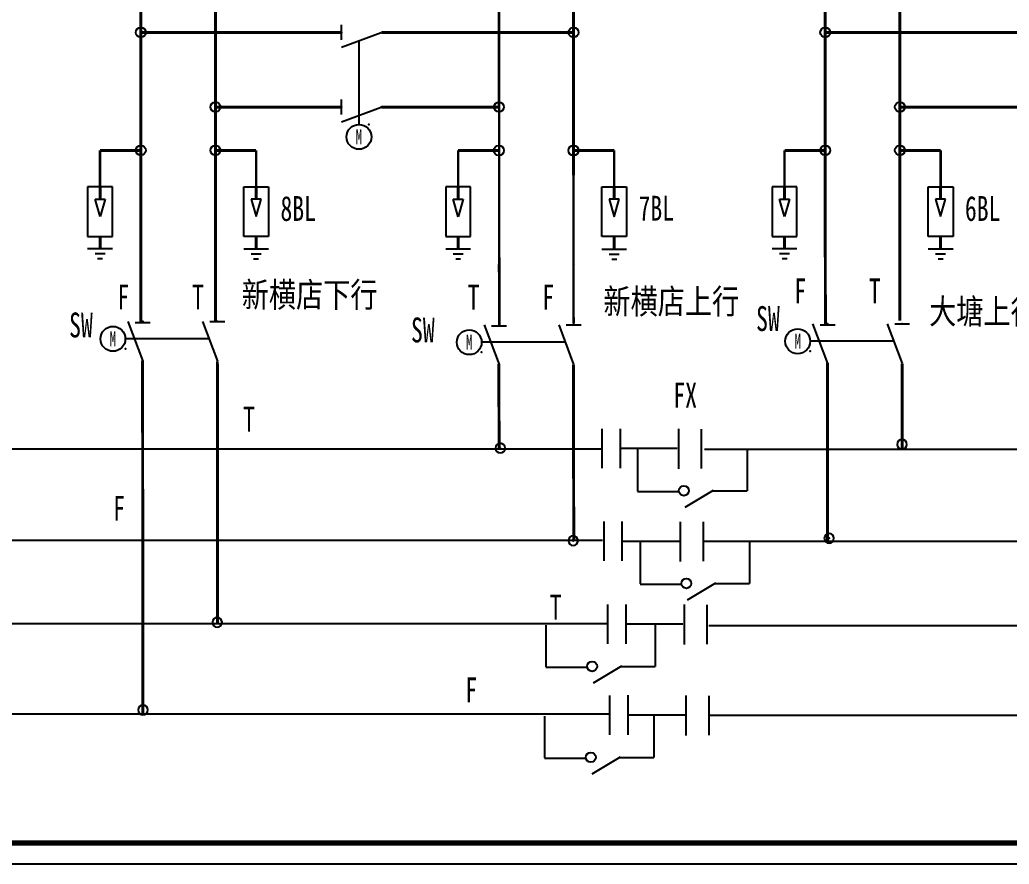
# Model space of a CAD drawing. Header units: millimetres. Extents: x 10667 to 23854, y -3427 to -2899.
# Drawn here: x 11635.8 to 11834.8, y -3426.8 to -3257.1 of the extents above; entities that cross this region are included whole.
import ezdxf
from ezdxf.enums import TextEntityAlignment as Align

# ---------------------------------------------------------------- set-up
doc = ezdxf.new("R2010")
doc.units = ezdxf.units.MM
doc.header["$LTSCALE"] = 10
doc.linetypes.add('DASHED', pattern=[11, 5, 0.5, 5, 0.5])
for name, color, linetype in [('3', 3, 'Continuous'), ('4', 1, 'Continuous'), ('BLOCK', 3, 'Continuous'), ('BOX', 7, 'Continuous'), ('PLINE', 1, 'Continuous'), ('设    备', 3, 'Continuous'), ('设备编号', 2, 'Continuous')]:
    doc.layers.add(name, color=color, linetype=linetype)
doc.styles.add('HZ', font='SimSun.ttf', dxfattribs={"width": 0.7})
doc.styles.add('ROMNAS', font='NSimSun.ttf', dxfattribs={"width": 0.7})

# ---------------------------------------------------------------- blocks, each defined once
blk = doc.blocks.new('$BLQ')
at = {"color": 3}
for p, q in [((-2.5, -10.01), (-2.5, -0.01)), ((-2.5, -0.01), (2.5, -0.01)), ((2.5, -0.01), (2.5, -10.01)), ((2.5, -10.01), (-2.5, -10.01)), ((-2.5, -12.51), (2.5, -12.51)), ((-1, -13.51), (1, -13.51)), ((-0.5, -14.51), (0.5, -14.51))]:
    blk.add_line(p, q, dxfattribs=at)
at = {"layer": 'BLOCK', "color": 3}
for p, q in [((1, -2.51), (-1, -2.51)), ((-1, -2.51), (0, -6.01)), ((0, -6.01), (1, -2.51))]:
    blk.add_line(p, q, dxfattribs=at)
at = {"layer": 'PLINE', "color": 3, "const_width": 0.6}
for points in [[(0, -2.51), (0, -0.01)], [(0, -10.01), (0, -12.51)]]:
    blk.add_lwpolyline(points, dxfattribs=at)
blk = doc.blocks.new('$$POINT', base_point=(176.43, 371.44))
blk.add_point((176.43, 371.44))
blk = doc.blocks.new('$$DD', base_point=(181.79, 368.35))
at = {"layer": 'BLOCK', "color": 2}
blk.add_circle((181.79, 368.35), 0.971, dxfattribs=at)
at = {"xscale": 1.428571, "yscale": 1.428571, "zscale": 1.428571}
for rotation in [270, 180, 90]:
    blk.add_blockref('$$POINT', (181.79, 368.35), dxfattribs=dict(at, rotation=rotation))
blk.add_blockref('$$POINT', (181.79, 368.35), dxfattribs=at)

msp = doc.modelspace()

# ---------------------------------------------------------------- linework, layer by layer
at = {"color": 1, "const_width": 0.5}
for points in [[(11732.17, -3251.9), (11732.25, -3318.7)], [(11651.97, -3283.32), (11651.97, -3286.73)], [(11683.35, -3283.32), (11683.35, -3286.73)], [(11723.97, -3283.34), (11723.97, -3290.65)], [(11755.35, -3283.34), (11755.35, -3290.66)], [(11789.59, -3283.32), (11789.59, -3286.73)], [(11820.97, -3283.32), (11820.97, -3286.73)], [(11651.97, -3286.73), (11651.97, -3290.63)], [(11683.35, -3286.73), (11683.35, -3290.63)], [(11747.16, -3288.33), (11747.18, -3318.13)], [(11789.59, -3286.73), (11789.59, -3290.63)], [(11820.97, -3286.73), (11820.97, -3290.63)], [(11732.18, -3306.2), (11732.16, -3307.84)], [(11747.18, -3306.2), (11747.16, -3307.84)]]:
    msp.add_lwpolyline(points, dxfattribs=at)
at = {"layer": '4', "color": 3}
for p, q in [((11752.88, -3339.31), (11752.88, -3347.23)), ((11756.54, -3339.28), (11756.54, -3347.2)), ((11768.25, -3339.33), (11768.25, -3347.34)), ((11772.86, -3339.36), (11772.86, -3347.27)), ((11756.54, -3343.22), (11768.01, -3343.22)), ((11760.06, -3343.43), (11760.06, -3351.84)), ((11782.06, -3343.43), (11782.06, -3351.78)), ((11760.06, -3351.92), (11768.35, -3351.92)), ((11775.24, -3351.72), (11769.55, -3355.13)), ((11775.21, -3351.79), (11782.05, -3351.79)), ((11753.25, -3357.95), (11753.25, -3365.87)), ((11756.91, -3357.92), (11756.91, -3365.84)), ((11768.63, -3357.97), (11768.63, -3365.98)), ((11773.23, -3358), (11773.23, -3365.92)), ((11756.91, -3361.86), (11768.39, -3361.86)), ((11760.55, -3362.08), (11760.55, -3370.48)), ((11782.55, -3362.08), (11782.55, -3370.43)), ((11760.55, -3370.56), (11768.84, -3370.56)), ((11775.74, -3370.36), (11770.04, -3373.77)), ((11775.71, -3370.43), (11782.54, -3370.43)), ((11754.01, -3374.62), (11754.01, -3382.54)), ((11757.67, -3374.59), (11757.67, -3382.51)), ((11769.39, -3374.64), (11769.39, -3382.66)), ((11773.99, -3374.67), (11773.99, -3382.59)), ((11741.61, -3378.75), (11741.61, -3387.15)), ((11757.67, -3378.53), (11769.15, -3378.53)), ((11763.6, -3378.75), (11763.6, -3387.1)), ((11741.61, -3387.24), (11749.89, -3387.24)), ((11756.79, -3387.03), (11751.09, -3390.44)), ((11756.76, -3387.11), (11763.59, -3387.11)), ((11754.4, -3392.91), (11754.4, -3400.83)), ((11758.06, -3392.88), (11758.06, -3400.8)), ((11769.78, -3392.93), (11769.78, -3400.95)), ((11774.38, -3392.96), (11774.38, -3400.88)), ((11741.34, -3397.04), (11741.34, -3405.44)), ((11758.06, -3396.82), (11769.54, -3396.82)), ((11763.34, -3397.04), (11763.34, -3405.39)), ((11741.34, -3405.53), (11749.63, -3405.53)), ((11756.52, -3405.32), (11750.82, -3408.73)), ((11756.49, -3405.4), (11763.33, -3405.4))]:
    msp.add_line(p, q, dxfattribs=at)
at = {"layer": '4', "color": 2}
msp.add_lwpolyline([(10666.54, -2898.77), (23853.86, -2898.77), (23853.86, -3426.84), (10666.54, -3426.84)], close=True, dxfattribs=at)
at = {"layer": 'BLOCK'}
for centre in [(11660.17, -3259.6), (11747.17, -3259.6), (11797.78, -3259.6), (11675.17, -3274.6), (11732.17, -3274.6), (11812.78, -3274.6), (11660.16, -3283.32), (11675.16, -3283.32), (11732.16, -3283.34), (11747.16, -3283.34), (11797.78, -3283.32), (11812.78, -3283.32)]:
    msp.add_circle(centre, 1, dxfattribs=at)
at = {"layer": 'BLOCK', "color": 3}
for centre in [(11769.36, -3351.74), (11769.85, -3370.38), (11750.9, -3387.06), (11750.63, -3405.35)]:
    msp.add_circle(centre, 1, dxfattribs=at)
at = {"layer": 'BOX', "const_width": 1.05}
msp.add_lwpolyline([(10677.66, -2905.48), (23845.41, -2905.48), (23845.41, -3422.56), (10677.66, -3422.56)], close=True, dxfattribs=at)
at = {"layer": 'PLINE'}
for p, q in [((11500.1, -3343.29), (11752.88, -3343.29)), ((11773.5, -3343.38), (12099.77, -3343.38)), ((11500.93, -3361.69), (11753.02, -3361.69)), ((11773.15, -3361.87), (12098.37, -3361.87)), ((11485.59, -3378.46), (11753.99, -3378.46)), ((11774.39, -3378.84), (12033.47, -3378.84)), ((11504.37, -3396.57), (11754.28, -3396.57)), ((11774.41, -3396.85), (12095.57, -3396.85))]:
    msp.add_line(p, q, dxfattribs=at)
at = {"layer": 'PLINE', "const_width": 0.6}
for points in [[(11660.16, -3251.89), (11660.18, -3317.85)], [(11675.16, -3251.89), (11675.18, -3317.55)], [(11747.17, -3251.9), (11747.16, -3288.33)], [(11797.78, -3251.89), (11797.78, -3271.21)], [(11812.78, -3251.89), (11812.78, -3271.21)], [(11660.17, -3259.6), (11700.52, -3259.6)], [(11708.52, -3259.6), (11747.17, -3259.6)], [(11797.78, -3259.6), (11846.83, -3259.6)], [(11797.78, -3271.21), (11797.8, -3318.22)], [(11812.78, -3271.21), (11812.8, -3317.56)], [(11700.52, -3274.6), (11675.17, -3274.6)], [(11708.52, -3274.6), (11732.17, -3274.6)], [(11846.83, -3274.6), (11812.78, -3274.6)], [(11660.16, -3283.32), (11651.97, -3283.32)], [(11675.16, -3283.32), (11683.35, -3283.32)], [(11732.16, -3283.34), (11723.97, -3283.34)], [(11747.16, -3283.34), (11755.35, -3283.34)], [(11797.78, -3283.32), (11789.59, -3283.32)], [(11812.78, -3283.32), (11820.97, -3283.32)], [(11660.53, -3325.59), (11660.55, -3396.53)], [(11675.55, -3325.7), (11675.56, -3378.47)], [(11732.17, -3326.27), (11732.19, -3343.28)], [(11747.18, -3326.38), (11747.2, -3361.63)], [(11798.22, -3326.07), (11798.24, -3361.78)], [(11813.24, -3326.19), (11813.25, -3343.22)]]:
    msp.add_lwpolyline(points, dxfattribs=at)
at = {"layer": '设    备'}
for p, q in [((11700.52, -3261.1), (11700.52, -3258.1)), ((11700.52, -3262.6), (11708.52, -3259.6)), ((11700.52, -3276.1), (11700.52, -3273.1)), ((11700.52, -3277.6), (11708.52, -3274.6)), ((11657.55, -3317.71), (11660.55, -3325.71)), ((11659.05, -3317.92), (11662.05, -3317.92)), ((11672.55, -3317.71), (11675.55, -3325.71)), ((11674.05, -3317.71), (11677.05, -3317.71)), ((11795.24, -3318.2), (11798.24, -3326.2)), ((11810.24, -3318.2), (11813.24, -3326.2)), ((11811.74, -3318.2), (11814.74, -3318.2)), ((11729.19, -3318.39), (11732.19, -3326.39)), ((11730.69, -3318.6), (11733.69, -3318.6)), ((11744.19, -3318.39), (11747.19, -3326.39)), ((11745.69, -3318.39), (11748.69, -3318.39)), ((11796.74, -3318.41), (11799.74, -3318.41))]:
    msp.add_line(p, q, dxfattribs=at)
at = {"layer": '设    备', "color": 3}
for p, q in [((11704.02, -3261.28), (11704.02, -3278.1)), ((11673.86, -3321.21), (11657.05, -3321.21)), ((11745.5, -3321.89), (11728.69, -3321.89)), ((11811.55, -3321.7), (11794.74, -3321.7))]:
    msp.add_line(p, q, dxfattribs=at)
at = {"layer": '设    备'}
for centre in [(11704.02, -3280.6), (11654.55, -3321.21), (11726.19, -3321.89), (11792.24, -3321.7)]:
    msp.add_circle(centre, 2.5, dxfattribs=at)
for p in [(11700.52, -3259.6), (11700.52, -3274.6), (11708.52, -3274.6), (11660.55, -3317.71), (11675.55, -3317.71), (11798.24, -3318.2), (11813.24, -3318.2), (11732.19, -3318.39), (11747.19, -3318.39)]:
    msp.add_point(p, dxfattribs=at)
at = {"layer": '设    备', "color": 4}
for p in [(11706.01, -3278.09), (11657.06, -3323.2), (11728.69, -3323.89), (11794.75, -3323.69)]:
    msp.add_point(p, dxfattribs=at)

# ---------------------------------------------------------------- block references
at = {"layer": 'BLOCK', "xscale": -1}
for p in [(11651.97, -3290.63), (11723.97, -3290.65), (11789.59, -3290.63)]:
    msp.add_blockref('$BLQ', p, dxfattribs=at)
at = {"layer": 'BLOCK'}
for p in [(11683.35, -3290.63), (11755.35, -3290.65), (11820.97, -3290.63)]:
    msp.add_blockref('$BLQ', p, dxfattribs=at)
at = {"layer": 'BLOCK', "xscale": -1, "rotation": 359.9999985530559}
for p in [(11813.22, -3342.43), (11732.44, -3343.18), (11798.56, -3361.31), (11675.52, -3378.19), (11660.6, -3395.82)]:
    msp.add_blockref('$$DD', p, dxfattribs=at)
at = {"layer": 'BLOCK', "color": 3, "xscale": -1, "rotation": 359.9999985530559}
msp.add_blockref('$$DD', (11747.1, -3361.8), dxfattribs=at)

# ---------------------------------------------------------------- texts
at = {"layer": '3', "linetype": 'DASHED', "style": 'ROMNAS', "width": 0.8}
for s, p in [('新横店下行', (11680.46, -3314.84)), ('新横店上行', (11753.18, -3316.19)), ('大塘上行', (11818.67, -3318.2))]:
    msp.add_text(s, height=5, dxfattribs=at).set_placement(p)
at = {"layer": '设    备', "style": 'HZ', "width": 0.62}
for p in [(11704.02, -3280.6), (11654.55, -3321.21), (11792.24, -3321.7), (11726.19, -3321.89)]:
    msp.add_text('M', height=3, dxfattribs=at).set_placement(p, align=Align.MIDDLE)
at = {"layer": '设备编号', "color": 6, "style": 'HZ', "width": 0.7}
for s, p in [('8BL', (11688.24, -3297.5)), ('7BL', (11760.24, -3297.45)), ('6BL', (11825.86, -3297.5)), ('F', (11655.47, -3315.3)), ('T', (11670.47, -3315.3)), ('F', (11791.55, -3314.07)), ('T', (11806.55, -3314.07)), ('T', (11725.88, -3315.34)), ('F', (11740.88, -3315.34)), ('SW', (11645.75, -3320.92)), ('SW', (11783.88, -3319.64)), ('SW', (11714.49, -3321.93)), ('FX', (11767.23, -3335.04)), ('T', (11680.71, -3339.85)), ('F', (11654.61, -3357.78)), ('T', (11742.39, -3377.66)), ('F', (11725.42, -3394.29))]:
    msp.add_text(s, height=5, dxfattribs=at).set_placement(p)

doc.saveas('drawing.dxf')
